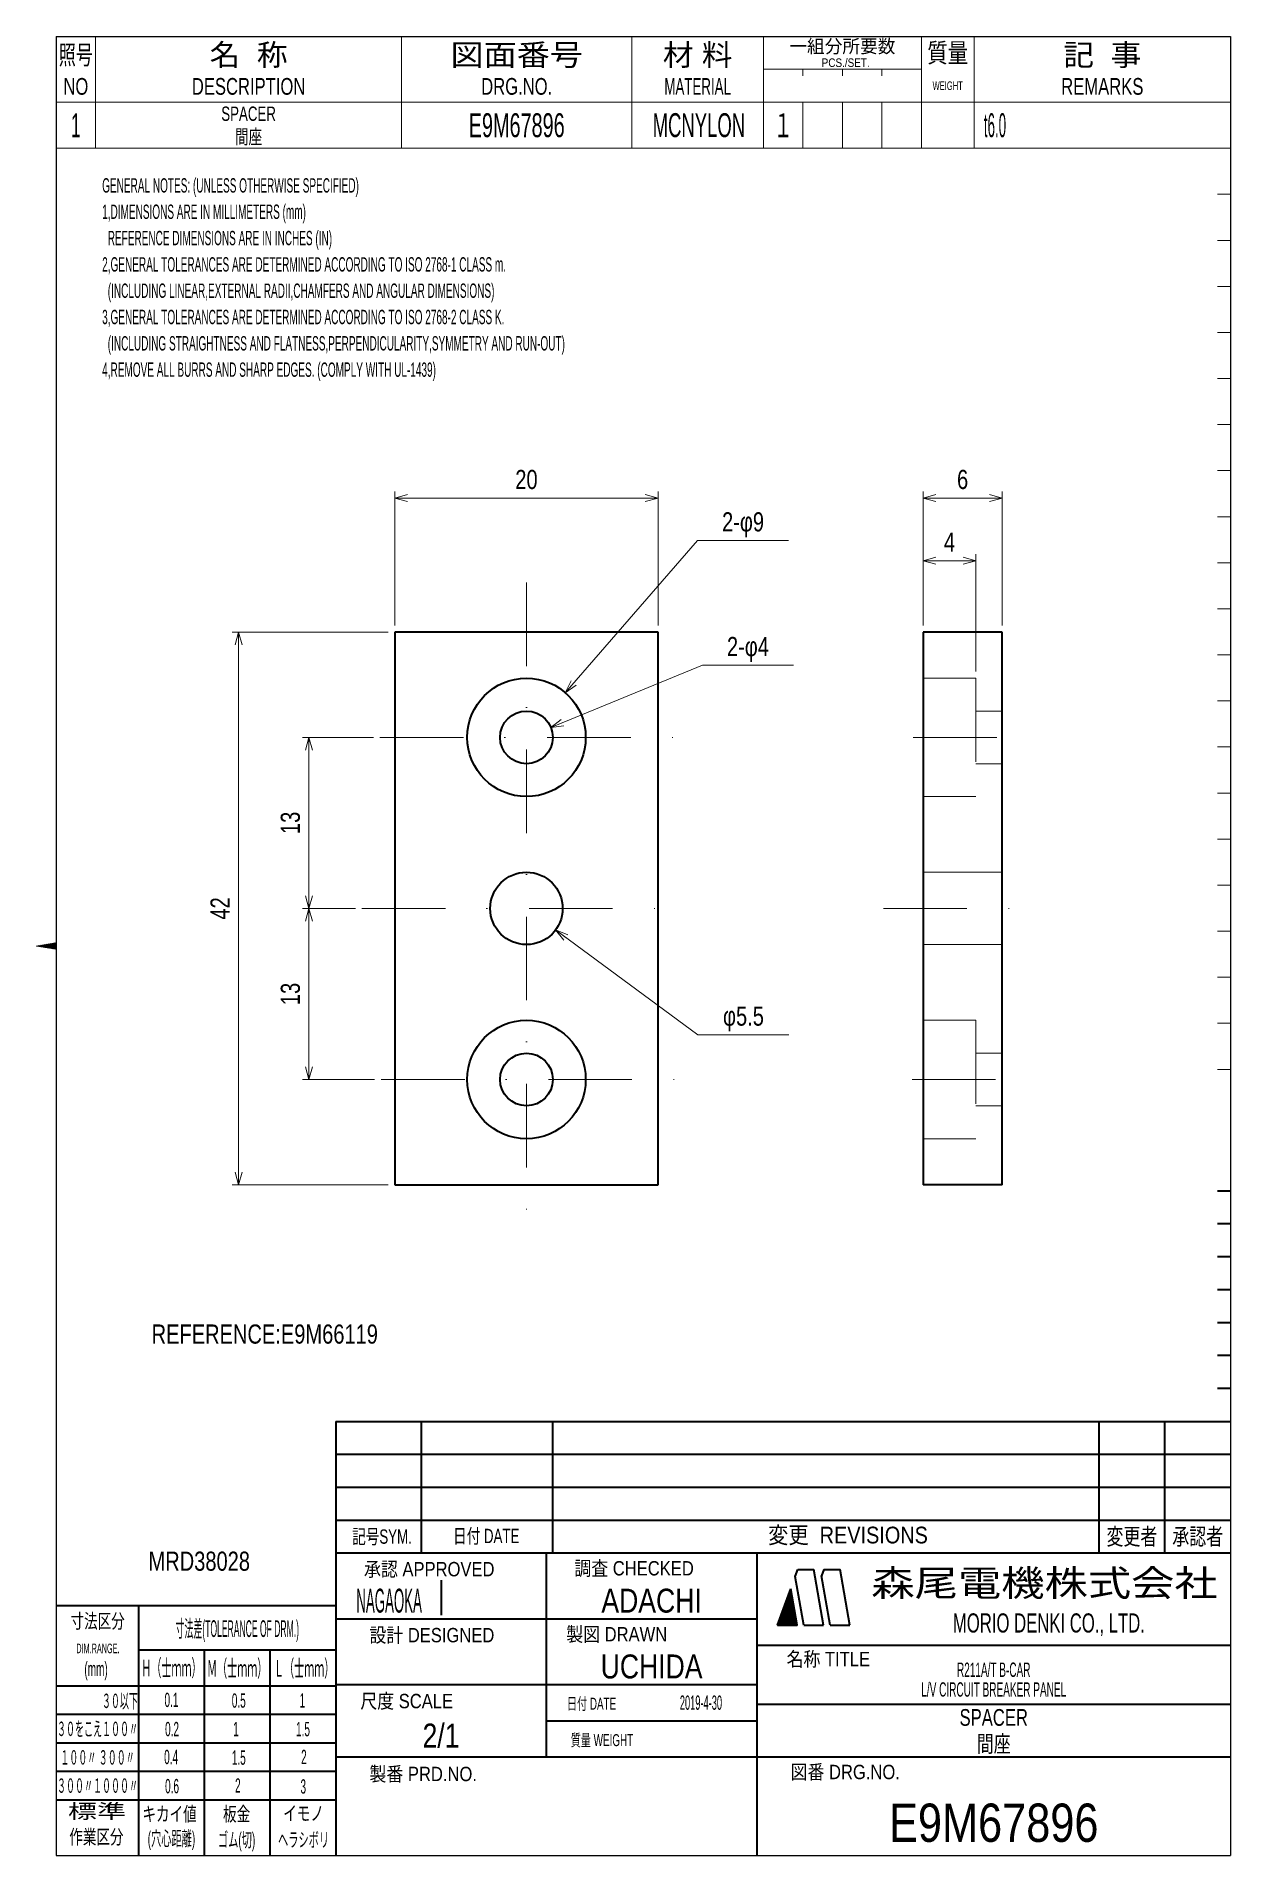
# Model space of a CAD drawing. Header units: millimetres. Extents: x 18 to 199, y 10 to 287.
import ezdxf
from ezdxf.enums import TextEntityAlignment as Align

# ---------------------------------------------------------------- set-up
doc = ezdxf.new("R2010")
doc.units = ezdxf.units.MM
doc.linetypes.add('DASHDOT', pattern=[25.3, 12.7, -6.3, 0, -6.3])
doc.linetypes.add('DASHED', pattern=[19, 12.7, -6.3])
for name, color, linetype in [('GR01_01', 7, 'Continuous'), ('GR01_center', 7, 'Continuous'), ('GR01_寸法線', 7, 'Continuous'), ('図面枠D8M', 7, 'Continuous'), ('図面枠E9M', 7, 'Continuous'), ('表題、部品表_01', 7, 'Continuous'), ('表題、部品表_02', 7, 'Continuous'), ('表題、部品表_03', 7, 'Continuous')]:
    doc.layers.add(name, color=color, linetype=linetype)
doc.styles.add('HG丸ｺﾞｼｯｸM-PRO', font='')
doc.styles.get('HG丸ｺﾞｼｯｸM-PRO').set_extended_font_data('HG丸ｺﾞｼｯｸM-PRO')

# ---------------------------------------------------------------- blocks, each defined once
blk = doc.blocks.new('BLKF024')
at = {"layer": '図面枠E9M', "color": 4, "linetype": 'Continuous', "lineweight": 13}
for p, q in [((17.775844, 148.495693), (17.786182, 148.50603)), ((17.897062, 148.47549), (17.955887, 148.534315)), ((18.018281, 148.455287), (18.125593, 148.562599)), ((18.139499, 148.435083), (18.295299, 148.590883)), ((18.260717, 148.41488), (18.465004, 148.619167)), ((18.381936, 148.394677), (18.63471, 148.647452)), ((18.503154, 148.374474), (18.804416, 148.675736)), ((18.624372, 148.354271), (18.974121, 148.70402)), ((18.745591, 148.334068), (19.143827, 148.732304)), ((18.866809, 148.313865), (19.313532, 148.760589)), ((18.988027, 148.293662), (19.483238, 148.788873)), ((19.109245, 148.273459), (19.652944, 148.817157)), ((19.230464, 148.253256), (19.822649, 148.845442)), ((19.351682, 148.233053), (19.992355, 148.873726)), ((19.4729, 148.21285), (20.162061, 148.90201)), ((19.594119, 148.192647), (20.331766, 148.930294)), ((19.715337, 148.172444), (20.501472, 148.958579)), ((19.836555, 148.152241), (20.671177, 148.986863)), ((19.957774, 148.132038), (20.75, 148.924264)), ((20.078992, 148.111835), (20.75, 148.782843)), ((20.20021, 148.091632), (20.75, 148.641421)), ((20.321429, 148.071429), (20.75, 148.5)), ((20.442647, 148.051226), (20.75, 148.358579)), ((20.563865, 148.031022), (20.75, 148.217157)), ((20.685083, 148.010819), (20.75, 148.075736))]:
    blk.add_line(p, q, dxfattribs=at)
blk = doc.blocks.new('BLKF025')
at = {"layer": '図面枠E9M', "color": 3, "linetype": 'Continuous', "lineweight": 35}
for p, q in [((131.756831, 48.999879), (132.5833, 49.826349)), ((131.83776, 49.22223), (132.562102, 49.946572)), ((131.918689, 49.44458), (132.540903, 50.066794)), ((131.999617, 49.66693), (132.519705, 50.187017)), ((132.080546, 49.88928), (132.498506, 50.30724)), ((132.161475, 50.111631), (132.477307, 50.427463)), ((132.242404, 50.333981), (132.456109, 50.547686)), ((132.323333, 50.556331), (132.43491, 50.667909)), ((132.404262, 50.778681), (132.413712, 50.788131)), ((130.407871, 45.246757), (132.943675, 47.782561)), ((130.461969, 45.442276), (132.922477, 47.902784)), ((130.542898, 45.664626), (132.901278, 48.023006)), ((130.549292, 45.246757), (132.964874, 47.662338)), ((130.623827, 45.886976), (132.88008, 48.143229)), ((130.690714, 45.246757), (132.986072, 47.542115)), ((130.704756, 46.109327), (132.858881, 48.263452)), ((130.785684, 46.331677), (132.837682, 48.383675)), ((130.832135, 45.246757), (133.007271, 47.421892)), ((130.866613, 46.554027), (132.816484, 48.503898)), ((130.947542, 46.776377), (132.795285, 48.624121)), ((130.973556, 45.246757), (133.028469, 47.301669)), ((131.028471, 46.998727), (132.774087, 48.744343)), ((131.1094, 47.221078), (132.752888, 48.864566)), ((131.114978, 45.246757), (133.049668, 47.181447)), ((131.190329, 47.443428), (132.73169, 48.984789)), ((131.256399, 45.246757), (133.070866, 47.061224)), ((131.271258, 47.665778), (132.710491, 49.105012)), ((131.352186, 47.888128), (132.689293, 49.225235)), ((131.433115, 48.110479), (132.668094, 49.345457)), ((131.514044, 48.332829), (132.646896, 49.46568)), ((131.594973, 48.555179), (132.625697, 49.585903)), ((131.675902, 48.777529), (132.604499, 49.706126)), ((131.397821, 45.246757), (133.092065, 46.941001)), ((131.539242, 45.246757), (133.113263, 46.820778)), ((131.680663, 45.246757), (133.134462, 46.700555)), ((131.822085, 45.246757), (133.15566, 46.580332)), ((131.963506, 45.246757), (133.176859, 46.46011)), ((132.104927, 45.246757), (133.198057, 46.339887)), ((132.246349, 45.246757), (133.219256, 46.219664)), ((132.38777, 45.246757), (133.240455, 46.099441)), ((132.529191, 45.246757), (133.261653, 45.979218)), ((132.670613, 45.246757), (133.282852, 45.858995)), ((132.812034, 45.246757), (133.30405, 45.738773)), ((132.953455, 45.246757), (133.325249, 45.61855)), ((133.094877, 45.246757), (133.346447, 45.498327)), ((133.236298, 45.246757), (133.367646, 45.378104)), ((133.37772, 45.246757), (133.388844, 45.257881))]:
    blk.add_line(p, q, dxfattribs=at)
blk = doc.blocks.new('BLKF023')
at = {"layer": '図面枠E9M', "color": 2, "linetype": 'Continuous', "lineweight": 25}
for p, q in [((20.75, 286.75), (20.75, 10.25)), ((20.75, 286.75), (199.25, 286.75)), ((199.25, 286.75), (199.25, 10.25)), ((20.75, 10.25), (199.25, 10.25))]:
    blk.add_line(p, q, dxfattribs=at)
at = {"layer": '図面枠E9M', "color": 4, "linetype": 'Continuous', "lineweight": 13}
for p, q in [((199.25, 269.75), (197.25, 269.75)), ((199.25, 262.75), (197.25, 262.75)), ((199.25, 255.75), (197.25, 255.75)), ((199.25, 248.75), (197.25, 248.75)), ((199.25, 241.75), (197.25, 241.75)), ((199.25, 234.75), (197.25, 234.75)), ((199.25, 227.75), (197.25, 227.75)), ((199.25, 220.75), (197.25, 220.75)), ((199.25, 213.75), (197.25, 213.75)), ((199.25, 206.75), (197.25, 206.75)), ((199.25, 199.75), (197.25, 199.75)), ((199.25, 192.75), (197.25, 192.75)), ((199.25, 185.75), (197.25, 185.75)), ((199.25, 178.75), (197.25, 178.75)), ((199.25, 171.75), (197.25, 171.75)), ((199.25, 164.75), (197.25, 164.75)), ((199.25, 157.75), (197.25, 157.75)), ((199.25, 150.75), (197.25, 150.75)), ((20.75, 149), (17.75, 148.5)), ((17.75, 148.5), (20.75, 148)), ((199.25, 143.75), (197.25, 143.75)), ((199.25, 136.75), (197.25, 136.75)), ((197.25, 129.75), (199.25, 129.75))]:
    blk.add_line(p, q, dxfattribs=at)
at = {"layer": '図面枠E9M', "color": 3, "linetype": 'Continuous', "lineweight": 35}
for p, q in [((199.25, 111.25), (197.25, 111.25)), ((199.25, 106.25), (197.25, 106.25)), ((199.25, 101.25), (197.25, 101.25)), ((199.25, 96.25), (197.25, 96.25)), ((199.25, 91.25), (197.25, 91.25)), ((199.25, 86.25), (197.25, 86.25)), ((199.25, 81.25), (197.25, 81.25)), ((63.25, 76.25), (199.25, 76.25)), ((63.25, 76.25), (63.25, 10.25)), ((76.25, 76.25), (76.25, 56.25)), ((96.25, 56.25), (96.25, 76.25)), ((179.25, 56.25), (179.25, 76.25)), ((189.25, 56.25), (189.25, 76.25)), ((63.25, 71.25), (199.25, 71.25)), ((63.25, 66.25), (199.25, 66.25)), ((63.25, 61.25), (199.25, 61.25)), ((63.25, 56.25), (199.25, 56.25)), ((95.25, 56.25), (95.25, 25.25)), ((127.25, 56.25), (127.25, 10.25)), ((133.09, 52.65), (133.48, 53.75)), ((134.39, 45.25), (133.09, 52.65)), ((133.48, 53.75), (135.89, 53.75)), ((137.39, 45.25), (135.89, 53.75)), ((137.43, 53.75), (137.07, 52.76)), ((138.39, 45.25), (137.07, 52.76)), ((137.43, 53.75), (139.89, 53.75)), ((141.39, 45.25), (139.89, 53.75)), ((79.27, 52.11), (79.27, 46.8)), ((130.39, 45.25), (132.41, 50.8)), ((133.39, 45.25), (132.41, 50.8)), ((20.75, 48.25), (63.25, 48.25)), ((33.25, 48.25), (33.25, 10.25)), ((63.25, 46.25), (127.25, 46.25)), ((130.39, 45.25), (133.39, 45.25)), ((134.39, 45.25), (137.39, 45.25)), ((138.39, 45.25), (141.39, 45.25)), ((33.25, 41.55), (63.25, 41.55)), ((43.25, 41.55), (43.25, 10.25)), ((53.25, 41.55), (53.25, 10.25)), ((127.25, 42.25), (199.25, 42.25)), ((20.75, 36.05), (63.25, 36.05)), ((63.25, 36.25), (127.25, 36.25)), ((127.25, 33.25), (199.25, 33.25)), ((20.75, 31.73), (63.25, 31.73)), ((95.25, 30.75), (127.25, 30.75)), ((20.75, 27.4), (63.25, 27.4)), ((63.25, 25.25), (199.25, 25.25)), ((20.75, 23.08), (63.25, 23.08)), ((20.75, 18.75), (63.25, 18.75))]:
    blk.add_line(p, q, dxfattribs=at)
at = {"layer": '図面枠E9M', "color": 4, "linetype": 'Continuous', "lineweight": 13}
blk.add_blockref('BLKF024', (0, 0), dxfattribs=at)
at = {"layer": '図面枠E9M', "color": 3, "linetype": 'Continuous', "lineweight": 35}
blk.add_blockref('BLKF025', (0, 0), dxfattribs=at)
at = {"layer": '図面枠E9M', "color": 4, "linetype": 'Continuous', "lineweight": 13, "style": 'HG丸ｺﾞｼｯｸM-PRO'}
for s, height, width, p in [('記号SYM.', 2.182, 0.69227, (70.28, 58.74)), ('日付 DATE', 2.182, 0.692507, (86.12, 58.83)), ('変更  REVISIONS', 2.5455, 0.887352, (141.1, 58.97)), ('変更者', 2.545, 0.741121, (184.25, 58.75)), ('承認者', 2.545, 0.741121, (194.25, 58.75)), ('調査 CHECKED', 2.182, 0.863174, (108.59, 53.92)), ('承認 APPROVED', 2.1818, 0.863151, (77.46, 53.79)), ('寸法差(TOLERANCE OF DRM.)', 2.5455, 0.382528, (48.27, 44.75)), ('設計 DESIGNED', 2.1818, 0.862613, (77.86, 43.76)), ('製図 DRAWN', 2.182, 0.863099, (105.95, 43.9)), ('DIM.RANGE.', 1.455, 0.522543, (27.1, 41.74)), ('名称 TITLE', 2.182, 0.862489, (138.11, 40.12)), ('Ｈ（士ｍｍ）', 2.545, 0.439786, (38.28, 38.76)), ('Ｍ（士ｍｍ）', 2.545, 0.439786, (48.27, 38.71)), ('Ｌ（士ｍｍ）', 2.545, 0.439786, (58.45, 38.71)), ('３０以下', 2.182, 0.44793, (30.45, 33.77)), ('0.1', 2.182, 0.522424, (38.28, 33.92)), ('0.5', 2.182, 0.522424, (48.51, 33.82)), ('1', 2.18, 0.521199, (58.17, 33.82)), ('尺度 SCALE', 2.182, 0.862581, (74.03, 33.74)), ('日付 DATE', 1.818, 0.618255, (102.13, 33.34)), ('３０をこえ１００〃', 2.182, 0.44793, (27.04, 29.52)), ('0.2', 2.182, 0.522424, (38.37, 29.48)), ('1', 2.18, 0.521199, (48.08, 29.48)), ('1.5', 2.182, 0.522424, (58.27, 29.48)), ('質量 WEIGHT', 1.818, 0.618812, (103.71, 27.8)), ('１００〃 ３００〃', 2.182, 0.448161, (27.04, 25.18)), ('0.4', 2.182, 0.522424, (38.23, 25.24)), ('1.5', 2.182, 0.522424, (48.51, 25.15)), ('2', 2.18, 0.521199, (58.41, 25.24)), ('製番 PRD.NO.', 2.182, 0.863299, (76.54, 22.66)), ('図番 DRG.NO.', 2.182, 0.863083, (140.68, 22.96)), ('３００〃１０００〃', 2.182, 0.44793, (27.04, 20.89)), ('0.6', 2.182, 0.522424, (38.37, 20.81)), ('2', 2.18, 0.521199, (48.37, 20.9)), ('3', 2.18, 0.521199, (58.31, 20.76)), ('キカイ値', 2.182, 0.692256, (37.99, 16.58)), ('板金', 2.182, 0.692256, (48.18, 16.58)), ('イモノ', 2.182, 0.692256, (58.36, 16.67))]:
    blk.add_text(s, height=height, dxfattribs=dict(at, width=width)).set_placement(p, align=Align.MIDDLE_CENTER)
at = {"layer": '図面枠E9M', "color": 2, "linetype": 'Continuous', "lineweight": 25, "style": 'HG丸ｺﾞｼｯｸM-PRO', "width": 1.206081}
blk.add_text('森尾電機株式会社', height=4, dxfattribs=at).set_placement((170.97, 51.68), align=Align.MIDDLE_CENTER)
at = {"layer": '図面枠E9M', "color": 4, "linetype": 'Continuous', "lineweight": 13, "style": 'HG丸ｺﾞｼｯｸM-PRO'}
for s, width, p in [('寸法区分', 0.692256, (27.06, 44.15)), ('(mm)', 0.521312, (26.82, 36.89)), ('標準', 1.489301, (26.96, 15.25)), ('作業区分', 0.692256, (26.87, 11.35)), ('(穴心距離)', 0.521231, (38.28, 11.11)), ('ゴム(切)', 0.521232, (48.18, 10.92)), ('ヘラシボリ', 0.521228, (58.36, 10.92))]:
    blk.add_text(s, height=2.182, dxfattribs=dict(at, width=width)).set_placement(p, align=Align.BOTTOM_CENTER)
at = {"layer": '図面枠E9M', "color": 3, "linetype": 'Continuous', "lineweight": 35, "style": 'HG丸ｺﾞｼｯｸM-PRO', "width": 0.652197}
blk.add_text('MORIO DENKI CO., LTD.', height=2.9091, dxfattribs=at).set_placement((171.63, 45.61), align=Align.MIDDLE_CENTER)
blk = doc.blocks.new('BLKF026')
at = {"layer": '図面枠E9M', "color": 3, "linetype": 'Continuous', "lineweight": 35, "style": 'HG丸ｺﾞｼｯｸM-PRO'}
for s, height, width, p in [('NAGAOKA', 3.636, 0.414524, (71.36, 49)), ('ADACHI', 3.636, 0.830909, (111.25, 49)), ('UCHIDA', 3.636, 0.830691, (111.25, 39)), ('R211A/T B-CAR', 2.1818, 0.52186, (163.25, 38.5)), ('L/V CIRCUIT BREAKER PANEL', 2.1818, 0.522347, (163.25, 35.5)), ('2019-4-30', 2.182, 0.482367, (118.75, 33.5)), ('2/1', 3.636, 0.828847, (79.25, 28.5)), ('SPACER', 2.545, 0.74248, (163.25, 31.25)), ('E9M67896', 5.818, 0.845879, (163.25, 15.25))]:
    blk.add_text(s, height=height, dxfattribs=dict(at, width=width)).set_placement(p, align=Align.MIDDLE_CENTER)
blk = doc.blocks.new('BLKF027')
at = {"layer": '表題、部品表_02', "color": 4, "linetype": 'Continuous', "lineweight": 13}
for p, q in [((20.75, 276.75), (20.75, 269.75)), ((20.75, 276.75), (199.25, 276.75)), ((26.75, 276.75), (26.75, 269.75)), ((73.25, 276.75), (73.25, 269.75)), ((108.25, 276.75), (108.25, 269.75)), ((128.25, 276.75), (128.25, 269.75)), ((134.25, 276.75), (134.25, 269.75)), ((140.25, 276.75), (140.25, 269.75)), ((146.25, 269.75), (146.25, 276.75)), ((152.25, 276.75), (152.25, 269.75)), ((160.25, 276.75), (160.25, 269.75)), ((199.25, 276.75), (199.25, 269.75)), ((20.75, 269.75), (199.25, 269.75))]:
    blk.add_line(p, q, dxfattribs=at)
blk = doc.blocks.new('BLKF030')
at = {"layer": '表題、部品表_01', "color": 4, "linetype": 'Continuous', "lineweight": 13}
for p, q in [((20.75, 286.75), (20.75, 276.75)), ((20.75, 286.75), (199.25, 286.75)), ((26.75, 286.75), (26.75, 276.75)), ((73.25, 286.75), (73.25, 276.75)), ((108.25, 286.75), (108.25, 276.75)), ((128.25, 286.75), (128.25, 276.75)), ((152.25, 286.75), (152.25, 276.75)), ((160.25, 286.75), (160.25, 276.75)), ((199.25, 286.75), (199.25, 276.75)), ((128.25, 281.75), (152.25, 281.75)), ((134.25, 280.75), (134.25, 281.75)), ((140.25, 281.75), (140.25, 280.75)), ((146.25, 281.75), (146.25, 280.75)), ((20.75, 276.75), (199.25, 276.75))]:
    blk.add_line(p, q, dxfattribs=at)
at = {"layer": '表題、部品表_01', "color": 3, "linetype": 'Continuous', "lineweight": 35, "style": 'HG丸ｺﾞｼｯｸM-PRO'}
for s, height, width, p in [('照号', 2.909, 0.651535, (23.75, 283.95)), ('名  称', 3.273, 1.042426, (50, 283.95)), ('図面番号', 3.273, 1.127518, (90.75, 283.95)), ('材 料', 3.273, 1.042439, (118.25, 283.95)), ('一組分所要数', 2.036, 0.966638, (140.25, 285.25)), ('質量', 2.909, 0.781842, (156.25, 284.25)), ('記  事', 3.273, 1.042426, (179.75, 283.95)), ('PCS./SET.', 1.309, 0.862935, (140.75, 282.75)), ('NO', 2.545, 0.740841, (23.75, 279.15)), ('DESCRIPTION', 2.5455, 0.741365, (50, 279.15)), ('DRG.NO.', 2.545, 0.741189, (90.75, 279.15)), ('MATERIAL', 2.545, 0.594756, (118.25, 279.15)), ('WEIGHT', 1.309, 0.635507, (156.25, 279.25)), ('REMARKS', 2.545, 0.742803, (179.75, 279.15))]:
    blk.add_text(s, height=height, dxfattribs=dict(at, width=width)).set_placement(p, align=Align.MIDDLE_CENTER)
blk = doc.blocks.new('BLKF029')
at = {"layer": '表題、部品表_01', "color": 3, "linetype": 'Continuous', "lineweight": 13}
blk.add_blockref('BLKF030', (0, 0), dxfattribs=at)
blk = doc.blocks.new('FXTIP_ARROW_S')
at = {"color": 0, "linetype": 'Continuous', "lineweight": -2}
for q in [(-1, 0), (-0.97, 0.26), (-0.97, -0.26)]:
    blk.add_line((0, 0), q, dxfattribs=at)
blk = doc.blocks.new('FXTIP_ARROW_E')
at = {"color": 0, "linetype": 'Continuous', "lineweight": -2}
for q in [(-1, 0), (-0.97, 0.26), (-0.97, -0.26)]:
    blk.add_line((0, 0), q, dxfattribs=at)
blk = doc.blocks.new('BLKF031')
at = {"layer": 'GR01_01', "color": 3, "linetype": 'Continuous', "lineweight": 35}
for p, q in [((72.23, 196.21), (72.23, 112.21)), ((112.23, 196.21), (72.23, 196.21)), ((112.23, 112.21), (112.23, 196.21)), ((72.23, 112.21), (112.23, 112.21))]:
    blk.add_line(p, q, dxfattribs=at)
for centre, radius in [((92.23, 180.21), 9), ((92.23, 180.21), 4), ((92.23, 154.21), 5.5), ((92.23, 128.21), 9), ((92.23, 128.21), 4)]:
    blk.add_circle(centre, radius, dxfattribs=at)

msp = doc.modelspace()

# ---------------------------------------------------------------- linework, layer by layer
at = {"layer": 'GR01_01', "color": 3, "linetype": 'Continuous', "lineweight": 35}
for p, q in [((152.52, 196.21), (152.52, 142.21)), ((164.52, 196.21), (152.52, 196.21)), ((164.52, 112.21), (164.52, 196.21)), ((152.52, 142.21), (152.52, 112.21)), ((164.52, 112.21), (152.52, 112.21))]:
    msp.add_line(p, q, dxfattribs=at)
at = {"layer": 'GR01_01', "color": 4, "linetype": 'DASHED', "lineweight": 13}
for p, q in [((152.52, 189.21), (160.52, 189.21)), ((160.52, 189.21), (160.52, 171.21)), ((164.52, 184.21), (160.52, 184.21)), ((164.52, 176.21), (160.52, 176.21)), ((152.52, 171.21), (160.52, 171.21)), ((164.52, 159.71), (152.52, 159.71)), ((152.52, 148.71), (164.52, 148.71)), ((152.52, 137.21), (160.52, 137.21)), ((160.52, 137.21), (160.52, 119.21)), ((164.52, 132.21), (160.52, 132.21)), ((164.52, 124.21), (160.52, 124.21)), ((152.52, 119.21), (160.52, 119.21))]:
    msp.add_line(p, q, dxfattribs=at)
at = {"layer": 'GR01_center', "color": 4, "linetype": 'DASHDOT', "lineweight": 13}
for p, q in [((92.23, 203.75), (92.23, 104.52)), ((69.97, 180.21), (114.97, 180.21)), ((151.02, 180.21), (166.3, 180.21)), ((67.23, 154.21), (117.23, 154.21)), ((146.48, 154.21), (169.48, 154.21)), ((70.16, 128.21), (115.16, 128.21)), ((150.83, 128.21), (166.3, 128.21))]:
    msp.add_line(p, q, dxfattribs=at)
at = {"layer": 'GR01_寸法線', "color": 4, "linetype": 'Continuous', "lineweight": 13}
for p, q in [((72.23, 197.21), (72.23, 217.58)), ((72.23, 216.58), (112.23, 216.58)), ((112.23, 197.21), (112.23, 217.58)), ((152.52, 197.21), (152.52, 217.58)), ((152.52, 216.58), (164.52, 216.58)), ((164.52, 197.21), (164.52, 217.58)), ((98.13, 187), (118.23, 210.14)), ((118.23, 210.14), (132.07, 210.14)), ((152.52, 197.21), (152.52, 208.06)), ((160.52, 190.21), (160.52, 208.06)), ((152.52, 207.06), (160.52, 207.06)), ((71.23, 196.21), (47.49, 196.21)), ((48.49, 112.21), (48.49, 196.21)), ((95.93, 181.73), (118.97, 191.19)), ((118.97, 191.19), (132.81, 191.19)), ((68.97, 180.21), (58.17, 180.21)), ((59.17, 154.21), (59.17, 180.21)), ((66.23, 154.21), (58.17, 154.21)), ((59.17, 128.21), (59.17, 154.21)), ((96.66, 150.95), (118.29, 135.02)), ((118.29, 135.02), (132.13, 135.02)), ((69.16, 128.21), (58.17, 128.21)), ((71.23, 112.21), (47.49, 112.21))]:
    msp.add_line(p, q, dxfattribs=at)

# ---------------------------------------------------------------- block references
at = {"layer": 'GR01_01', "color": 3, "linetype": 'Continuous', "lineweight": 35}
msp.add_blockref('BLKF031', (0, 0), dxfattribs=at)
at = {"layer": 'GR01_寸法線', "color": 4, "linetype": 'Continuous', "lineweight": 13, "xscale": 2, "yscale": 2}
for name, p, rotation in [('FXTIP_ARROW_S', (72.23, 216.58), 180), ('FXTIP_ARROW_E', (112.23, 216.58), 360), ('FXTIP_ARROW_S', (152.52, 216.58), 180), ('FXTIP_ARROW_E', (164.52, 216.58), 360), ('FXTIP_ARROW_S', (152.52, 207.06), 180), ('FXTIP_ARROW_E', (160.52, 207.06), 360), ('FXTIP_ARROW_E', (48.49, 196.21), 90), ('FXTIP_ARROW_S', (98.13, 187), 229.0172633254155), ('FXTIP_ARROW_S', (95.93, 181.73), 202.3240630639473), ('FXTIP_ARROW_E', (59.17, 180.21), 90), ('FXTIP_ARROW_S', (59.17, 154.21), 270), ('FXTIP_ARROW_E', (59.17, 154.21), 90), ('FXTIP_ARROW_S', (96.66, 150.95), 143.6376142538099), ('FXTIP_ARROW_S', (59.17, 128.21), 270), ('FXTIP_ARROW_S', (48.49, 112.21), 270)]:
    msp.add_blockref(name, p, dxfattribs=dict(at, rotation=rotation))
at = {"layer": '図面枠E9M', "color": 4, "linetype": 'Continuous', "lineweight": 13}
msp.add_blockref('BLKF023', (0, 0), dxfattribs=at)
at = {"layer": '図面枠E9M', "color": 3, "linetype": 'Continuous', "lineweight": 35}
msp.add_blockref('BLKF026', (0, 0), dxfattribs=at)
at = {"layer": '表題、部品表_01', "color": 3, "linetype": 'Continuous', "lineweight": 13}
msp.add_blockref('BLKF029', (0, 0), dxfattribs=at)
at = {"layer": '表題、部品表_02', "color": 4, "linetype": 'Continuous', "lineweight": 13}
msp.add_blockref('BLKF027', (0, 0), dxfattribs=at)

# ---------------------------------------------------------------- texts
at = {"layer": 'GR01_寸法線', "color": 4, "linetype": 'Continuous', "lineweight": 13, "style": 'HG丸ｺﾞｼｯｸM-PRO', "width": 0.784542}
for s, rotation, p in [('20', 0, (92.23, 217.08)), ('13', 90, (58.67, 167.21)), ('42', 90, (47.99, 154.21)), ('13', 90, (58.67, 141.21))]:
    msp.add_text(s, height=2.909, rotation=rotation, dxfattribs=at).set_placement(p, align=Align.BOTTOM_CENTER)
at = {"layer": 'GR01_寸法線', "color": 3, "linetype": 'Continuous', "lineweight": 35, "style": 'HG丸ｺﾞｼｯｸM-PRO', "width": 0.784542}
for s, p in [('6', (158.52, 217.08)), ('4', (156.52, 207.56))]:
    msp.add_text(s, height=2.91, rotation=0, dxfattribs=at).set_placement(p, align=Align.BOTTOM_CENTER)
at = {"layer": 'GR01_寸法線', "color": 3, "linetype": 'Continuous', "lineweight": 35, "style": 'HG丸ｺﾞｼｯｸM-PRO'}
for s, width, p in [('2-φ9', 0.783086, (125.15, 210.64)), ('2-φ4', 0.783086, (125.89, 191.69)), ('φ5.5', 0.783726, (125.21, 135.52))]:
    msp.add_text(s, height=2.909, dxfattribs=dict(at, width=width)).set_placement(p, align=Align.BOTTOM_CENTER)
at = {"layer": '図面枠D8M', "color": 3, "linetype": 'Continuous', "lineweight": 35, "style": 'HG丸ｺﾞｼｯｸM-PRO'}
for s, width, p in [('GENERAL NOTES: (UNLESS OTHERWISE SPECIFIED)', 0.52211, (27.75, 265.19)), ('1,DIMENSIONS ARE IN MILLIMETERS (mm)', 0.521966, (27.75, 261.19)), ('  REFERENCE DIMENSIONS ARE IN INCHES (IN)', 0.521932, (27.75, 257.19)), ('2,GENERAL TOLERANCES ARE DETERMINED ACCORDING TO ISO 2768-1 CLASS m.', 0.522186, (27.75, 253.19)), ('  (INCLUDING LINEAR,EXTERNAL RADII,CHAMFERS AND ANGULAR DIMENSIONS)', 0.522355, (27.75, 249.19)), ('3,GENERAL TOLERANCES ARE DETERMINED ACCORDING TO ISO 2768-2 CLASS K.', 0.52223, (27.75, 245.19)), ('  (INCLUDING STRAIGHTNESS AND FLATNESS,PERPENDICULARITY,SYMMETRY AND RUN-OUT)', 0.522087, (27.75, 241.19)), ('4,REMOVE ALL BURRS AND SHARP EDGES. (COMPLY WITH UL-1439)', 0.52235, (27.75, 237.19))]:
    msp.add_text(s, height=2.1818, dxfattribs=dict(at, width=width)).set_placement(p, align=Align.TOP_LEFT)
at = {"layer": '図面枠E9M', "color": 3, "linetype": 'Continuous', "lineweight": 35, "style": 'HG丸ｺﾞｼｯｸM-PRO'}
for s, height, width, p in [('REFERENCE:E9M66119', 2.9091, 0.783729, (52.46, 89.52)), ('MRD38028', 2.909, 0.783793, (42.5, 55)), ('間座', 2.545, 0.741121, (163.25, 27.25))]:
    msp.add_text(s, height=height, dxfattribs=dict(at, width=width)).set_placement(p, align=Align.MIDDLE_CENTER)
at = {"layer": '表題、部品表_03', "color": 3, "linetype": 'Continuous', "lineweight": 35, "style": 'HG丸ｺﾞｼｯｸM-PRO'}
for s, height, width, p in [('1', 3.64, 0.521199, (23.75, 273.25)), ('SPACER', 2.182, 0.692189, (50, 275)), ('E9M67896', 3.636, 0.619819, (90.75, 273.25)), ('MCNYLON', 3.636, 0.578042, (118.44, 273.26)), ('１', 3.64, 0.578238, (131.25, 273.25)), ('間座', 2.182, 0.692256, (50, 271.5))]:
    msp.add_text(s, height=height, dxfattribs=dict(at, width=width)).set_placement(p, align=Align.MIDDLE_CENTER)
at = {"layer": '表題、部品表_03', "color": 3, "linetype": 'Continuous', "lineweight": 35, "style": 'HG丸ｺﾞｼｯｸM-PRO', "width": 0.416622}
msp.add_text('t6.0', height=3.636, dxfattribs=at).set_placement((161.75, 273.25), align=Align.MIDDLE_LEFT)

doc.saveas('drawing.dxf')
